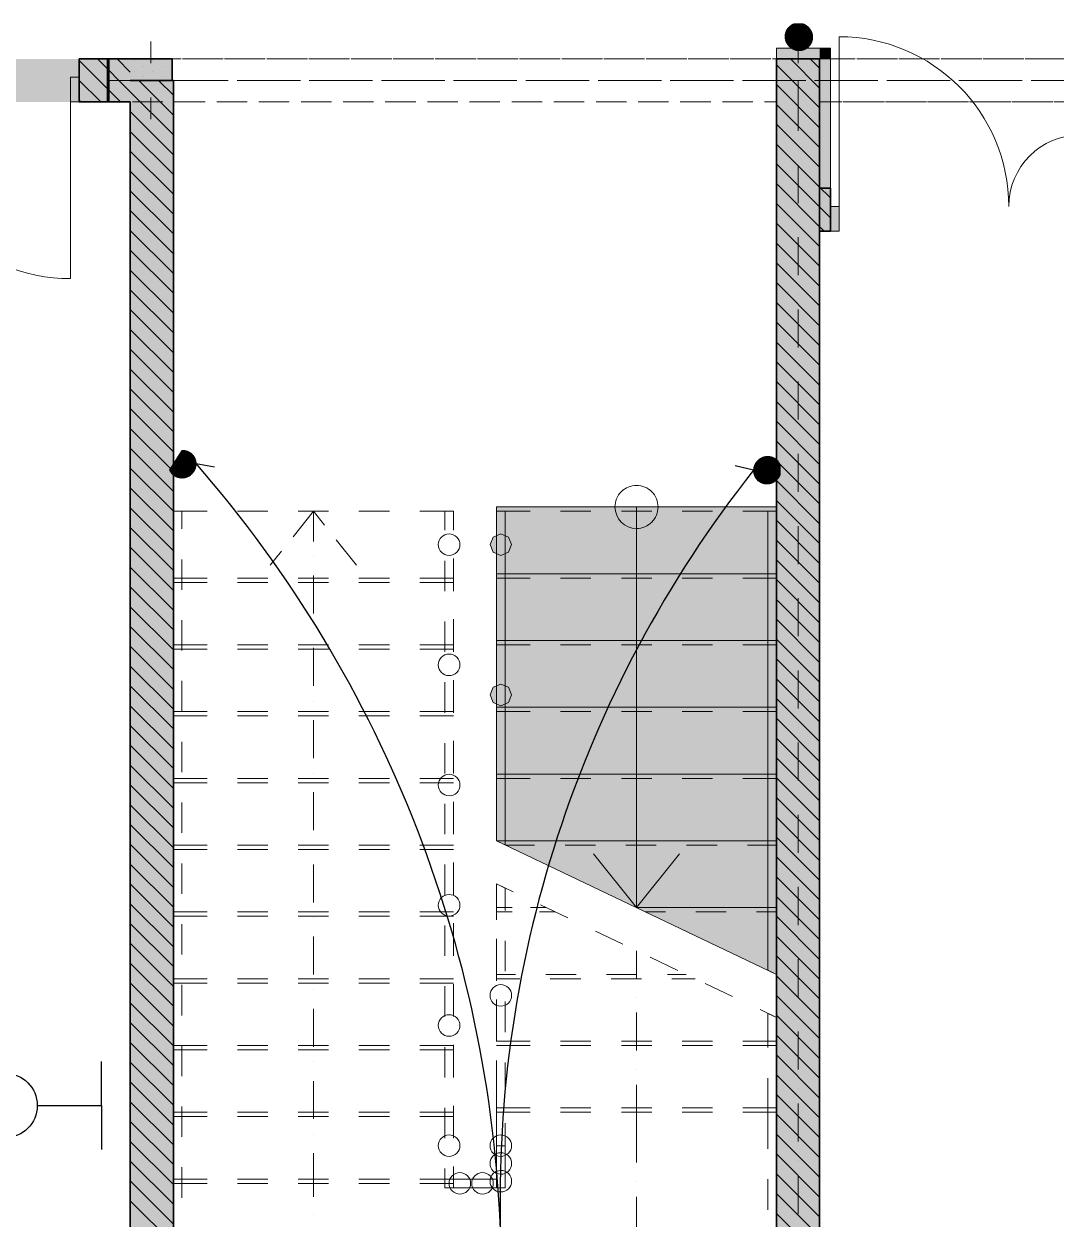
# Model space of a CAD drawing. Header units: inches. Extents: x 206002 to 410047, y 60394 to 83306.
# Drawn here: x 212924 to 217728, y 66687 to 72250 of the extents above; entities that cross this region are included whole.
import ezdxf

# ---------------------------------------------------------------- set-up
doc = ezdxf.new("R2010")
doc.units = ezdxf.units.IN
doc.header["$MEASUREMENT"] = 0
for name, color, linetype in [('LIGHTING', 1, 'Continuous'), ('PDF_Structural - Bearing', 7, 'Continuous'), ('PDF_Structural - Combined', 7, 'Continuous')]:
    doc.layers.add(name, color=color, linetype=linetype)

msp = doc.modelspace()

# ---------------------------------------------------------------- hatches: boundary and pattern name
at = {"layer": 'LIGHTING'}
h = msp.add_hatch(dxfattribs=at)
h.set_pattern_fill('ANSI31', color=1)
h.set_pattern_definition([(45, (-34682.42499, 964.93007), (-0.08838834765, 0.08838834765), [])])
h.paths.add_polyline_path([(216594.3, 72189.5, 0.319475), (216551.3, 72249.9), (216509.4, 72249.9, 0.319475), (216466.5, 72189.5, 1)])
h = msp.add_hatch(dxfattribs=at)
h.set_pattern_fill('ANSI31', color=1, angle=-266.9994)
h.set_pattern_definition([(138.00056679, (297937.95097, -176939.62445), (-0.08364040686, -0.09289393059), [])])
edge = h.paths.add_edge_path()
edge.add_line((213657.7, 70264.3), (213601.9, 70176.4))
edge.add_arc((213661.1, 70200.5), 63.9, -157.8691, -86.9994)
edge.add_arc((213661.1, 70200.5), 63.9, -86.9994, 93.0006)
h = msp.add_hatch(dxfattribs=at)
h.set_pattern_fill('ANSI31', color=1, angle=-90)
h.set_pattern_definition([(315, (145158.96885, 321385.42559), (0.08838834765, 0.08838834765), [])])
h.paths.add_polyline_path([(216383.6, 70108.7, 0.319475), (216443.9, 70151.7), (216443.9, 70193.6, 0.319475), (216383.6, 70236.5, 1)])
at = {"layer": 'PDF_Structural - Bearing', "true_color": 0xffffff, "transparency": 33554559}
msp.add_hatch(color=7, dxfattribs=at).paths.add_polyline_path([(213413.6, 72087), (213614.2, 72087), (213614.2, 71986.8), (213418.7, 71986.8), (213418.7, 72087), (213413.6, 72087)])
at = {"layer": 'PDF_Structural - Combined', "true_color": 0xffffff, "transparency": 33554559}
for points in [[(215143.2, 69776), (215178.7, 69790.7), (215193.3, 69826.1), (215178.7, 69861.6), (215143.2, 69876.2), (215107.8, 69861.6), (215093.1, 69826.1), (215107.8, 69790.7)], [(215143.2, 69076.6), (215178.7, 69091.4), (215193.3, 69126.8), (215178.7, 69162.2), (215143.2, 69176.9), (215107.8, 69162.2), (215093.1, 69126.8), (215107.8, 69091.4)]]:
    msp.add_hatch(color=7, dxfattribs=at).paths.add_polyline_path(points)

# ---------------------------------------------------------------- linework, layer by layer
at = {"layer": 'LIGHTING'}
for p, q in [((213724.9, 70203.7), (213811, 70187.9)), ((216319.7, 70172.7), (216234.5, 70193)), ((216426.6, 69937.2), (216429, 69937.2)), ((213285.4, 67215.6), (213285.4, 67420.8)), ((212985.6, 67215.6), (213285.4, 67215.6)), ((213285.4, 67215.6), (213285.4, 67011.5))]:
    msp.add_line(p, q, dxfattribs=at)
msp.add_circle((212835.6, 67215.6), 150, dxfattribs=at)
for centre, radius, start, end in [((209369, 66408.7), 5777.2, 1.36087, 41.06425), ((220611.9, 66778.2), 5472.3, 141.6619, 182.4335)]:
    msp.add_arc(centre, radius, start, end, dxfattribs=at)
at = {"layer": 'PDF_Structural - Bearing', "lineweight": 0}
for points in [[(213513.9, 72067), (213513.9, 72167.3)], [(213433.7, 71986.8), (213333.4, 71986.8)], [(213513.9, 71986.8), (213513.9, 71986.8)], [(213594.1, 71986.8), (213694.4, 71986.8)], [(216526.8, 71986.8), (216526.8, 71986.8)], [(216526.8, 71986.8), (216526.8, 71986.8)], [(213513.9, 71906.6), (213513.9, 71806.3)]]:
    msp.add_lwpolyline(points, dxfattribs=at)
for points in [[(216526.8, 72167.3), (216526.8, 72067)], [(216627.1, 72087), (216627.1, 72087), (216426.6, 72087), (216426.6, 72087)], [(216627.1, 72087), (216627.1, 72087), (216426.6, 72087), (216426.6, 72087)], [(216346.4, 71986.8), (216446.6, 71986.8)], [(216707.3, 71986.8), (216607.1, 71986.8)], [(216526.8, 71806.3), (216526.8, 71906.6)]]:
    msp.add_lwpolyline(points, close=True, dxfattribs=at)
at = {"layer": 'PDF_Structural - Bearing', "lineweight": 18}
for points in [[(216717.3, 71400.2), (216717.3, 72190.3, -0.414213), (217507.4, 71400.2, -0.414194), (217840.3, 71733.1), (217840.3, 71400.2)], [(213140.9, 71886.5), (213140.9, 71064.4, -0.414226), (212318.8, 71886.5)]]:
    msp.add_lwpolyline(points, format="xyb", dxfattribs=at)
for points in [[(216677.2, 71485.5), (216677.2, 72137.2), (216627.1, 72137.2), (216426.6, 72137.2), (216426.6, 72087)], [(213410.8, 72087), (213318.4, 72087), (213318.4, 72014.2), (213318.4, 72087), (213458.8, 72087)], [(213607.1, 72087), (213465.5, 72087)], [(213655, 72087), (213513.4, 72087)], [(213803.2, 72087), (213661.7, 72087)], [(213851.1, 72087), (213709.6, 72087)], [(213999.3, 72087), (213857.8, 72087)], [(214047.2, 72087), (213905.7, 72087)], [(214195.4, 72087), (214053.9, 72087)], [(214243.3, 72087), (214101.9, 72087)], [(214391.5, 72087), (214250.1, 72087)], [(214439.5, 72087), (214298, 72087)], [(214587.6, 72087), (214446.2, 72087)], [(214635.6, 72087), (214494.1, 72087)], [(214783.8, 72087), (214642.3, 72087)], [(214831.7, 72087), (214690.2, 72087)], [(214979.9, 72087), (214838.4, 72087)], [(215027.8, 72087), (214886.3, 72087)], [(215176, 72087), (215034.5, 72087)], [(215223.9, 72087), (215082.4, 72087)], [(215372.2, 72087), (215230.6, 72087)], [(215420.1, 72087), (215278.6, 72087)], [(215568.3, 72087), (215426.9, 72087)], [(215616.2, 72087), (215474.8, 72087)], [(215764.4, 72087), (215623, 72087)], [(215812.4, 72087), (215670.9, 72087)], [(215960.6, 72087), (215819.1, 72087)], [(216008.5, 72087), (215867, 72087)], [(216156.7, 72087), (216015.2, 72087)], [(216204.6, 72087), (216063.1, 72087)], [(216352.8, 72087), (216211.3, 72087)], [(216400.7, 72087), (216259.2, 72087)], [(216548.9, 72087), (216407.4, 72087)], [(216596.8, 72087), (216455.4, 72087)], [(216745, 72087), (216603.5, 72087)], [(216792.9, 72087), (216651.5, 72087)], [(216941.1, 72087), (216799.7, 72087)], [(216989.1, 72087), (216847.6, 72087)], [(217137.4, 72087), (216995.8, 72087)], [(217185.3, 72087), (217043.7, 72087)], [(217333.5, 72087), (217192, 72087)], [(217381.4, 72087), (217239.9, 72087)], [(217529.6, 72087), (217388.1, 72087)], [(217577.5, 72087), (217436, 72087)], [(217725.7, 72087), (217584.2, 72087)], [(217773.6, 72087), (217632.2, 72087)], [(216426.6, 71886.5), (216426.6, 71793.1)], [(216732.3, 71886.5), (216627.1, 71886.5), (216627.1, 71485.5)], [(216682.2, 71886.5), (216627.1, 71886.5), (216627.1, 71828.1)], [(216878.3, 71886.5), (216736.8, 71886.5)], [(216928.4, 71886.5), (216786.9, 71886.5)], [(217074.5, 71886.5), (216932.9, 71886.5)], [(217124.6, 71886.5), (216983, 71886.5)], [(217270.6, 71886.5), (217129.1, 71886.5)], [(217320.7, 71886.5), (217179.3, 71886.5)], [(217466.7, 71886.5), (217325.2, 71886.5)], [(217516.9, 71886.5), (217375.4, 71886.5)], [(217662.8, 71886.5), (217521.4, 71886.5)], [(217713, 71886.5), (217571.5, 71886.5)], [(217859, 71886.5), (217717.5, 71886.5)], [(216627.1, 71773.4), (216627.1, 71631.9)], [(216426.6, 71738.4), (216426.6, 71596.9)], [(216426.6, 71542.2), (216426.6, 71400.7)], [(216627.1, 71577.3), (216627.1, 71435.8)], [(216627.1, 71381.2), (216627.1, 71239.7)], [(216426.6, 71346.1), (216426.6, 71204.6)], [(216426.6, 71150), (216426.6, 71008.5)], [(216627.1, 71185.1), (216627.1, 71043.6)], [(216627.1, 70989), (216627.1, 70847.4)], [(216426.6, 70953.9), (216426.6, 70812.4)], [(216627.1, 70792.7), (216627.1, 70651.3)], [(216426.6, 70757.7), (216426.6, 70616.3)], [(216627.1, 70596.6), (216627.1, 70455.1)], [(216426.6, 70561.6), (216426.6, 70420.2)], [(216627.1, 70400.5), (216627.1, 70259)], [(216426.6, 70365.5), (216426.6, 70224)], [(216627.1, 70204.4), (216627.1, 70062.9)], [(216426.6, 70169.4), (216426.6, 70027.9)], [(216627.1, 70008.3), (216627.1, 69866.8)], [(216426.6, 69973.3), (216426.6, 69831.7)], [(216426.6, 69777.1), (216426.6, 69635.6)], [(216627.1, 69812.2), (216627.1, 69670.7)], [(216627.1, 69616), (216627.1, 69474.6)], [(216426.6, 69580.9), (216426.6, 69439.5)], [(216426.6, 69384.8), (216426.6, 69243.4)], [(216627.1, 69419.9), (216627.1, 69278.5)], [(216627.1, 69223.8), (216627.1, 69082.2)], [(216426.6, 69188.7), (216426.6, 69047.2)], [(216426.6, 68992.6), (216426.6, 68851.1)], [(216627.1, 69027.6), (216627.1, 68886.1)], [(216627.1, 68831.5), (216627.1, 68690)], [(216426.6, 68796.5), (216426.6, 68655)], [(216426.6, 68600.4), (216426.6, 68458.9)], [(216627.1, 68635.4), (216627.1, 68493.9)], [(216627.1, 68439.2), (216627.1, 68297.8)], [(216426.6, 68404.2), (216426.6, 68262.8)], [(216426.6, 68208.1), (216426.6, 68066.6)], [(216627.1, 68243.1), (216627.1, 68101.7)], [(216627.1, 68047), (216627.1, 67905.5)], [(216426.6, 68011.9), (216426.6, 67870.4)], [(216426.6, 67815.8), (216426.6, 67674.3)], [(216627.1, 67850.9), (216627.1, 67709.4)], [(216627.1, 67654.8), (216627.1, 67513.3)], [(216426.6, 67619.7), (216426.6, 67478.2)], [(216426.6, 67423.6), (216426.6, 67282.1)], [(216627.1, 67458.7), (216627.1, 67317.1)], [(216627.1, 67262.4), (216627.1, 67121)], [(216426.6, 67227.5), (216426.6, 67086)], [(216627.1, 67066.3), (216627.1, 66924.9)], [(216426.6, 67031.3), (216426.6, 66889.9)], [(216627.1, 66870.2), (216627.1, 66728.7)], [(216426.6, 66835.2), (216426.6, 66693.7)]]:
    msp.add_lwpolyline(points, dxfattribs=at)
at = {"layer": 'PDF_Structural - Bearing', "lineweight": 35}
for points in [[(213218.1, 72087), (213181, 72087), (213181, 72001.8), (213181, 72087)], [(213318.4, 72087), (213313.4, 72087), (213313.4, 71886.5), (213318.4, 71886.5)], [(216426.6, 63940.3), (216627.1, 63940.3), (216627.1, 72087), (216426.6, 72087), (216426.6, 64065.9), (216426.6, 63865.4)], [(216426.6, 72087), (216627.1, 72087)]]:
    msp.add_lwpolyline(points, close=True, dxfattribs=at)
for points in [[(213418.7, 72087), (213181, 72087), (213181, 72001.8), (213181, 71886.5), (213218.1, 71886.5)], [(213181, 72087), (213218.1, 72087)], [(213614.2, 71986.8), (213614.2, 72087), (213413.6, 72087)], [(213413.6, 72087), (213413.6, 72087)], [(216426.6, 72087), (216426.6, 72087)], [(216426.6, 72087), (216426.6, 72087)], [(216627.1, 72087), (216627.1, 72087)], [(216627.1, 72087), (216627.1, 72087)], [(213181, 71886.5), (213218.1, 71886.5), (213181, 71886.5), (213181, 72001.8), (213181, 71886.5), (213418.7, 71886.5), (213418.7, 65369.4), (213619.2, 65369.4), (213619.2, 71986.8), (213418.7, 71986.8)], [(216677.2, 71284.9), (216640.1, 71284.9), (216677.2, 71284.9), (216677.2, 71400.2), (216677.2, 71284.9), (216627.1, 71284.9), (216627.1, 71485.5), (216677.2, 71485.5), (216640.1, 71485.5), (216677.2, 71485.5), (216640.1, 71485.5)], [(216640.1, 71284.9), (216677.2, 71284.9), (216677.2, 71400.2), (216677.2, 71485.5), (216677.2, 71400.2), (216677.2, 71485.5), (216627.1, 71485.5)]]:
    msp.add_lwpolyline(points, dxfattribs=at)
at = {"layer": 'PDF_Structural - Bearing', "lineweight": 9}
for points in [[(213181, 72079.2), (213373.7, 71886.5)], [(213265.4, 72087), (213418.7, 71933.7), (213619.2, 71733.2)], [(213357.5, 72087), (213418.7, 72025.9)], [(216426.6, 72059.5), (216627.1, 71858.9)], [(216491.2, 72087), (216627.1, 71951.1)], [(216583.4, 72087), (216627.1, 72043.2)], [(213181, 71987.1), (213281.6, 71886.5)], [(213313.4, 72039), (213318.4, 72034)], [(213457.8, 71986.8), (213619.2, 71825.4)], [(213549.9, 71986.8), (213619.2, 71917.5)], [(213313.4, 71946.8), (213318.4, 71941.8)], [(216426.6, 71967.2), (216627.1, 71766.7)], [(213181, 71894.8), (213189.4, 71886.5)], [(216426.6, 71875.1), (216627.1, 71674.6)], [(213418.7, 71841.5), (213619.2, 71641)], [(216426.6, 71782.9), (216627.1, 71582.4)], [(213418.7, 71749.4), (213619.2, 71548.8)], [(213418.7, 71657.2), (213619.2, 71456.7)], [(216426.6, 71690.8), (216627.1, 71490.3)], [(216649.7, 71375.5), (216627.1, 71398.1), (216426.6, 71598.7)], [(213418.7, 71565.1), (213619.2, 71364.5)], [(216631.3, 71301.7), (216627.1, 71305.9), (216426.6, 71506.4)], [(216668.2, 71449.2), (216631.9, 71485.5)], [(213418.7, 71472.8), (213619.2, 71272.3)], [(216677.2, 71440.1), (216668.2, 71449.2)], [(213418.7, 71380.7), (213619.2, 71180.2)], [(216426.6, 71414.3), (216627.1, 71213.7)], [(216677.2, 71348), (216649.8, 71375.5)], [(216426.6, 71322.1), (216627.1, 71121.6)], [(213418.7, 71288.5), (213619.2, 71088)], [(216648.1, 71284.9), (216631.3, 71301.7)], [(216426.6, 71230), (216627.1, 71029.5)], [(213418.7, 71196.4), (213619.2, 70995.9)], [(213418.7, 71104.2), (213619.2, 70903.6)], [(216426.6, 71137.7), (216627.1, 70937.2)], [(216426.6, 71045.6), (216627.1, 70845.1)], [(213418.7, 71012), (213619.2, 70811.5)], [(216426.6, 70953.5), (216627.1, 70752.9)], [(213418.7, 70919.9), (213619.2, 70719.3)], [(213418.7, 70827.7), (213619.2, 70627.2)], [(216426.6, 70861.3), (216627.1, 70660.8)], [(216426.6, 70769.1), (216627.1, 70568.5)], [(213418.7, 70735.5), (213619.2, 70535)], [(216426.6, 70676.9), (216627.1, 70476.4)], [(213418.7, 70643.3), (213619.2, 70442.8)], [(213418.7, 70551.2), (213619.2, 70350.7)], [(216426.6, 70584.8), (216627.1, 70384.3)], [(216426.6, 70492.6), (216627.1, 70292.1)], [(213418.7, 70459.1), (213619.2, 70258.5)], [(216426.6, 70400.4), (216627.1, 70199.9)], [(213418.7, 70366.9), (213619.2, 70166.4)], [(213418.7, 70274.7), (213619.2, 70074.1)], [(216426.6, 70308.3), (216627.1, 70107.7)], [(216426.6, 70216.1), (216627.1, 70015.6)], [(213418.7, 70182.5), (213619.2, 69982)], [(216426.6, 70124), (216627.1, 69923.4)], [(213418.7, 70090.4), (213619.2, 69889.9)], [(213418.7, 69998.2), (213619.2, 69797.7)], [(216426.6, 70031.7), (216627.1, 69831.2)], [(216426.6, 69939.6), (216627.1, 69739.1)], [(213418.7, 69906), (213619.2, 69705.5)], [(216426.6, 69847.4), (216627.1, 69646.9)], [(213418.7, 69813.9), (213619.2, 69613.3)], [(213418.7, 69721.7), (213619.2, 69521.2)], [(216426.6, 69755.3), (216627.1, 69554.8)], [(216426.6, 69663.2), (216627.1, 69462.6)], [(213418.7, 69629.6), (213619.2, 69429)], [(213418.7, 69537.3), (213619.2, 69336.8)], [(216426.6, 69570.9), (216627.1, 69370.4)], [(213418.7, 69445.2), (213619.2, 69244.7)], [(216426.6, 69478.8), (216627.1, 69278.3)], [(216426.6, 69386.6), (216627.1, 69186.1)], [(213418.7, 69353), (213619.2, 69152.5)], [(213418.7, 69260.9), (213619.2, 69060.4)], [(216426.6, 69294.5), (216627.1, 69094)], [(213418.7, 69168.7), (213619.2, 68968.1)], [(216426.6, 69202.2), (216627.1, 69001.7)], [(216426.6, 69110.1), (216627.1, 68909.6)], [(213418.7, 69076.5), (213619.2, 68876)], [(213418.7, 68984.4), (213619.2, 68783.8)], [(216426.6, 69018), (216627.1, 68817.4)], [(216426.6, 68925.8), (216627.1, 68725.3)], [(213418.7, 68892.2), (213619.2, 68691.7)], [(216426.6, 68833.6), (216627.1, 68633.1)], [(213418.7, 68800), (213619.2, 68599.5)], [(213418.7, 68707.8), (213619.2, 68507.3)], [(216426.6, 68741.4), (216627.1, 68540.9)], [(216426.6, 68649.3), (216627.1, 68448.8)], [(213418.7, 68615.7), (213619.2, 68415.2)], [(216426.6, 68557.2), (216627.1, 68356.6)], [(213418.7, 68523.6), (213619.2, 68323)], [(213418.7, 68431.4), (213619.2, 68230.9)], [(216426.6, 68464.9), (216627.1, 68264.4)], [(216426.6, 68372.8), (216627.1, 68172.2)], [(213418.7, 68339.2), (213619.2, 68138.7)], [(216426.6, 68280.6), (216627.1, 68080.1)], [(213418.7, 68247), (213619.2, 68046.5)], [(213418.7, 68154.9), (213619.2, 67954.4)], [(216426.6, 68188.5), (216627.1, 67988)], [(216426.6, 68096.2), (216627.1, 67895.7)], [(213418.7, 68062.8), (213619.2, 67862.2)], [(216426.6, 68004.1), (216627.1, 67803.6)], [(213418.7, 67970.5), (213619.2, 67770)], [(213418.7, 67878.4), (213619.2, 67677.8)], [(216426.6, 67912), (216627.1, 67711.4)], [(216426.6, 67819.8), (216627.1, 67619.3)], [(213418.7, 67786.2), (213619.2, 67585.7)], [(216426.6, 67727.6), (216627.1, 67527)], [(213418.7, 67694.1), (213619.2, 67493.6)], [(213418.7, 67601.8), (213619.2, 67401.3)], [(216426.6, 67635.4), (216627.1, 67434.9)], [(216426.6, 67543.3), (216627.1, 67342.8)], [(213418.7, 67509.7), (213619.2, 67309.2)], [(216426.6, 67451.1), (216627.1, 67250.6)], [(213418.7, 67417.6), (213619.2, 67217)], [(213418.7, 67325.4), (213619.2, 67124.9)], [(216426.6, 67359), (216627.1, 67158.5)], [(216426.6, 67266.8), (216627.1, 67066.2)], [(213418.7, 67233.2), (213619.2, 67032.6)], [(216426.6, 67174.6), (216627.1, 66974.1)], [(213418.7, 67141), (213619.2, 66940.5)], [(213418.7, 67048.9), (213619.2, 66848.4)], [(216426.6, 67082.5), (216627.1, 66881.9)], [(216426.6, 66990.3), (216627.1, 66789.8)], [(213418.7, 66956.7), (213619.2, 66756.2)], [(216426.6, 66898.1), (216627.1, 66697.6)], [(213418.7, 66864.5), (213619.2, 66664)], [(213418.7, 66772.4), (213619.2, 66571.8)], [(216426.6, 66805.9), (216627.1, 66605.4)], [(216426.6, 66713.8), (216627.1, 66513.3)]]:
    msp.add_lwpolyline(points, dxfattribs=at)
at = {"layer": 'PDF_Structural - Bearing', "lineweight": 15}
for points in [[(213436.9, 72078), (213436.9, 72078)], [(213480.3, 72053), (213480.3, 72053)], [(213523.7, 72078), (213523.7, 72078)], [(213567.2, 72053), (213567.2, 72053)], [(213610.6, 72078), (213610.6, 72078)], [(213436.9, 72027.9), (213436.9, 72027.9)], [(213480.3, 72002.8), (213480.3, 72002.8)], [(213523.7, 72027.9), (213523.7, 72027.9)], [(213567.2, 72002.8), (213567.2, 72002.8)], [(213610.6, 72027.9), (213610.6, 72027.9)]]:
    msp.add_lwpolyline(points, dxfattribs=at)
at = {"layer": 'PDF_Structural - Bearing', "lineweight": 20}
for points in [[(213181, 71886.5), (213140.9, 71886.5), (213140.9, 72001.8), (213181, 72001.8)], [(216677.2, 71400.2), (216717.3, 71400.2), (216717.3, 71284.9), (216677.2, 71284.9)]]:
    msp.add_lwpolyline(points, close=True, dxfattribs=at)
for points in [[(213420.3, 71986.8), (213318.4, 71986.8), (213538.2, 71986.8)], [(213491.1, 71986.8), (213491.1, 71986.8)], [(213756.4, 71986.8), (213579.5, 71986.8)], [(213609, 71986.8), (213609, 71986.8)], [(213874.3, 71986.8), (213697.4, 71986.8)], [(213827, 71986.8), (213827, 71986.8)], [(214092.3, 71986.8), (213915.5, 71986.8)], [(213944.9, 71986.8), (213944.9, 71986.8)], [(214210.2, 71986.8), (214033.4, 71986.8)], [(214163.1, 71986.8), (214163.1, 71986.8)], [(214428.4, 71986.8), (214251.6, 71986.8)], [(214280.9, 71986.8), (214280.9, 71986.8)], [(214546.2, 71986.8), (214369.4, 71986.8)], [(214499.1, 71986.8), (214499.1, 71986.8)], [(214764.4, 71986.8), (214587.5, 71986.8)], [(214617, 71986.8), (214617, 71986.8)], [(214882.3, 71986.8), (214705.5, 71986.8)], [(214835.2, 71986.8), (214835.2, 71986.8)], [(215100.4, 71986.8), (214923.5, 71986.8)], [(214953, 71986.8), (214953, 71986.8)], [(215218.3, 71986.8), (215041.4, 71986.8)], [(215171.2, 71986.8), (215171.2, 71986.8)], [(215436.5, 71986.8), (215259.6, 71986.8)], [(215289.1, 71986.8), (215289.1, 71986.8)], [(215554.3, 71986.8), (215377.5, 71986.8)], [(215507.2, 71986.8), (215507.2, 71986.8)], [(215772.5, 71986.8), (215595.6, 71986.8)], [(215625.1, 71986.8), (215625.1, 71986.8)], [(215890.4, 71986.8), (215713.5, 71986.8)], [(215843.2, 71986.8), (215843.2, 71986.8)], [(216108.5, 71986.8), (215931.7, 71986.8)], [(215961.1, 71986.8), (215961.1, 71986.8)], [(216226.4, 71986.8), (216049.5, 71986.8)], [(216179.2, 71986.8), (216179.2, 71986.8)], [(216444.5, 71986.8), (216267.7, 71986.8)], [(216297.1, 71986.8), (216297.1, 71986.8)], [(216562.4, 71986.8), (216385.6, 71986.8)], [(216515.2, 71986.8), (216515.2, 71986.8)], [(216526.8, 71986.8), (216526.8, 71752.1)], [(216780.5, 71986.8), (216603.6, 71986.8)], [(216633.1, 71986.8), (216633.1, 71986.8)], [(216898.4, 71986.8), (216721.6, 71986.8)], [(216851.3, 71986.8), (216851.3, 71986.8)], [(217116.6, 71986.8), (216939.7, 71986.8)], [(216969.2, 71986.8), (216969.2, 71986.8)], [(217234.4, 71986.8), (217057.6, 71986.8)], [(217187.3, 71986.8), (217187.3, 71986.8)], [(217452.6, 71986.8), (217275.7, 71986.8)], [(217305.2, 71986.8), (217305.2, 71986.8)], [(217570.5, 71986.8), (217393.6, 71986.8)], [(217523.4, 71986.8), (217523.4, 71986.8)], [(217788.6, 71986.8), (217611.8, 71986.8)], [(217641.2, 71986.8), (217641.2, 71986.8)], [(216526.8, 71663.6), (216526.8, 71663.6)], [(216526.8, 71592.9), (216526.8, 71416.1)], [(216526.8, 71327.6), (216526.8, 71327.6)], [(216526.8, 71256.9), (216526.8, 71080.1)], [(216526.8, 70991.7), (216526.8, 70991.7)], [(216526.8, 70920.9), (216526.8, 70744)], [(216526.8, 70655.6), (216526.8, 70655.6)], [(216526.8, 70584.9), (216526.8, 70408)], [(216526.8, 70319.6), (216526.8, 70319.6)], [(216526.8, 70248.8), (216526.8, 70071.9)], [(216526.8, 69983.5), (216526.8, 69983.5)], [(216526.8, 69912.8), (216526.8, 69736)], [(216526.8, 69647.5), (216526.8, 69647.5)], [(216526.8, 69576.7), (216526.8, 69400)], [(216526.8, 69311.5), (216526.8, 69311.5)], [(216526.8, 69240.8), (216526.8, 69063.9)], [(216526.8, 68975.5), (216526.8, 68975.5)], [(216526.8, 68904.8), (216526.8, 68727.9)], [(216526.8, 68639.5), (216526.8, 68639.5)], [(216526.8, 68568.7), (216526.8, 68391.8)], [(216526.8, 68303.4), (216526.8, 68303.4)], [(216526.8, 68232.7), (216526.8, 68055.8)], [(216526.8, 67967.4), (216526.8, 67967.4)], [(216526.8, 67896.7), (216526.8, 67719.8)], [(216526.8, 67631.4), (216526.8, 67631.4)], [(216526.8, 67560.6), (216526.8, 67383.8)], [(216526.8, 67295.3), (216526.8, 67295.3)], [(216526.8, 67224.6), (216526.8, 67047.8)], [(216526.8, 66959.3), (216526.8, 66959.3)], [(216526.8, 66888.6), (216526.8, 66711.7)]]:
    msp.add_lwpolyline(points, dxfattribs=at)
at = {"layer": 'PDF_Structural - Bearing', "lineweight": 18}
for points in [[(213318.4, 71886.5), (213374.2, 71886.5), (213318.4, 71886.5), (213318.4, 71959.5)], [(213428.9, 71886.5), (213570.4, 71886.5)], [(213625, 71886.5), (213766.5, 71886.5)], [(213821.1, 71886.5), (213962.6, 71886.5)], [(214017.2, 71886.5), (214158.8, 71886.5)], [(214213.5, 71886.5), (214354.9, 71886.5)], [(214409.6, 71886.5), (214551, 71886.5)], [(214605.7, 71886.5), (214747.2, 71886.5)], [(214801.8, 71886.5), (214943.3, 71886.5)], [(214997.9, 71886.5), (215139.4, 71886.5)], [(215194, 71886.5), (215335.5, 71886.5)], [(215390.2, 71886.5), (215531.6, 71886.5)], [(215586.3, 71886.5), (215727.7, 71886.5)], [(215782.4, 71886.5), (215924, 71886.5)], [(215978.6, 71886.5), (216120.1, 71886.5)], [(216174.7, 71886.5), (216316.2, 71886.5)], [(216370.8, 71886.5), (216426.6, 71886.5)]]:
    msp.add_lwpolyline(points, close=True, dxfattribs=at)
at = {"layer": 'PDF_Structural - Bearing', "color": 7, "lineweight": 0, "true_color": 0xffffff, "transparency": 33554559}
for points in [[(216627.1, 72137.2), (216627.1, 72087), (216426.6, 72137.2), (216426.6, 72087)], [(216627.1, 72087), (216627.1, 72137.2), (216677.2, 72137.2)], [(216677.2, 72087), (216627.1, 72087), (216677.2, 72137.2)], [(213181, 71886.5), (212278.7, 71886.5), (213181, 72087), (212278.7, 72087)], [(213418.7, 71886.5), (213181, 71886.5), (213418.7, 72087), (213181, 72087)], [(213318.4, 72087), (213318.4, 71886.5), (213313.4, 72087), (213313.4, 71886.5)], [(216627.1, 63940.3), (216426.6, 63940.3), (216627.1, 72087), (216426.6, 72087)], [(216627.1, 72087), (216677.2, 72087), (216627.1, 71485.5), (216677.2, 71485.5)], [(213181, 71886.5), (213181, 72001.8), (213140.9, 71886.5), (213140.9, 72001.8)], [(213619.2, 65369.4), (213418.7, 65369.4), (213619.2, 71986.8), (213418.7, 71986.8)], [(216677.2, 71485.5), (216627.1, 71284.9), (216627.1, 71485.5)], [(216677.2, 71485.5), (216677.2, 71284.9), (216627.1, 71284.9)], [(216677.2, 71400.2), (216677.2, 71284.9), (216717.3, 71400.2), (216717.3, 71284.9)]]:
    msp.add_solid(points, dxfattribs=at)
at = {"layer": 'PDF_Structural - Bearing', "lineweight": 0, "transparency": 33554559}
for points in [[(216426.6, 72087), (216627.1, 72087), (216426.6, 71886.5), (216627.1, 71886.5)], [(216426.6, 70081.8), (216627.1, 70081.8), (216426.6, 69881.2), (216627.1, 69881.2)], [(216426.6, 67073.8), (216627.1, 67073.8), (216426.6, 66873.3), (216627.1, 66873.3)]]:
    msp.add_solid(points, dxfattribs=at)
at = {"layer": 'PDF_Structural - Combined', "lineweight": 9}
for points in [[(215774.9, 70101.8, 0.414379), (215674.6, 70001.6, 0.413996), (215774.9, 69901.3, 0.414368), (215875.1, 70001.6, 0.414751)], [(214952.7, 69826.1, 0.414751), (214902.6, 69876.2, 0.414001), (214852.4, 69826.1, 0.41399), (214902.6, 69776, 0.41474)], [(214952.7, 69266.6, 0.414751), (214902.6, 69316.8, 0.414002), (214852.4, 69266.6, 0.414001), (214902.6, 69216.5, 0.414751)], [(214952.7, 68707.1, 0.414751), (214902.6, 68757.3, 0.414001), (214852.4, 68707.1, 0.414001), (214902.6, 68657, 0.414751)], [(214952.7, 68147.7, 0.414751), (214902.6, 68197.8, 0.414001), (214852.4, 68147.7, 0.414001), (214902.6, 68097.5, 0.414751)], [(215093.1, 67728.1, 0.414001), (215143.2, 67677.9, 0.414752), (215193.3, 67728.1, 0.414752), (215143.2, 67778.2, 0.414001)], [(214952.7, 67588.2, 0.414751), (214902.6, 67638.3, 0.414001), (214852.4, 67588.2, 0.414001), (214902.6, 67538.1, 0.41475)], [(214952.7, 67028.7, 0.414751), (214902.6, 67078.9, 0.414001), (214852.4, 67028.7, 0.414001), (214902.6, 66978.6, 0.414751)], [(215093.1, 67028.7, 0.414002), (215143.2, 66978.6, 0.414752), (215193.3, 67028.7, 0.414752), (215143.2, 67078.9, 0.414002)], [(215093.1, 66946, 0.414001), (215143.2, 66895.9, 0.414752), (215193.3, 66946, 0.414752), (215143.2, 66996.1, 0.414001)], [(214952.7, 66903.4, 0.414001), (214902.6, 66853.3, 0.414002), (214952.7, 66803.1, 0.414751), (215002.8, 66853.3, 0.414751)], [(215058, 66903.4, 0.414001), (215007.8, 66853.3, 0.414001), (215058, 66803.1, 0.414751), (215108.1, 66853.3, 0.414751)], [(215093.1, 66863.3, 0.414002), (215143.2, 66813.2, 0.414752), (215193.3, 66863.3, 0.414752), (215143.2, 66913.4, 0.414001)]]:
    msp.add_lwpolyline(points, format="xyb", close=True, dxfattribs=at)
for points in [[(213619.2, 69903), (213619.2, 69981.5), (213775.8, 69981.5)], [(213659.3, 69899.1), (213659.3, 69981.5), (213619.2, 69981.5), (213619.2, 69899.1)], [(213917.3, 69981.5), (214058.7, 69981.5)], [(214176.3, 69863.1), (214270.9, 69981.5), (214322.3, 69917.3)], [(214200.2, 69981.5), (214341.7, 69981.5)], [(214270.9, 69841.1), (214270.9, 69981.5)], [(214483.2, 69981.5), (214624.6, 69981.5)], [(214766.1, 69981.5), (214922.6, 69981.5), (214922.6, 69903)], [(214922.6, 69893), (214922.6, 69981.5), (214882.5, 69981.5), (214882.5, 69893)], [(216426.6, 68447.5), (215123.2, 68447.5), (215163.3, 68428.4), (215163.3, 69981.5), (215123.2, 69981.5), (215279.8, 69981.5)], [(215123.2, 69981.5), (215123.2, 68447.5)], [(215421.2, 69981.5), (215562.7, 69981.5)], [(215774.9, 70001.6), (215774.9, 68136.6), (215574.3, 68387.3)], [(215704.2, 69981.5), (215845.7, 69981.5)], [(215987.1, 69981.5), (216128.6, 69981.5)], [(216270.1, 69981.5), (216426.6, 69981.5), (216386.5, 69981.5), (216386.5, 67845), (216426.6, 67825.8), (216426.6, 69981.5)], [(214376.8, 69849.3), (214471.4, 69730.8)], [(213619.2, 69620.1), (213619.2, 69761.5)], [(214070.4, 69730.8), (214121.8, 69795.1)], [(214270.9, 69770.3), (214270.9, 69770.3)], [(214922.6, 69761.5), (214922.6, 69620.1)], [(213619.2, 69757.6), (213619.2, 69616.1)], [(213659.3, 69616.1), (213659.3, 69757.6)], [(214882.5, 69751.5), (214882.5, 69610)], [(214922.6, 69610), (214922.6, 69751.5)], [(213775.8, 69670.7), (213619.2, 69670.7)], [(213775.8, 69650.6), (213619.2, 69650.6)], [(214058.7, 69670.7), (213917.3, 69670.7)], [(214058.7, 69650.6), (213917.3, 69650.6)], [(214341.7, 69670.7), (214200.2, 69670.7)], [(214341.7, 69650.6), (214200.2, 69650.6)], [(214270.9, 69505), (214270.9, 69681.9)], [(214624.6, 69670.7), (214483.2, 69670.7)], [(214624.6, 69650.6), (214483.2, 69650.6)], [(214922.6, 69670.7), (214766.1, 69670.7)], [(214922.6, 69650.6), (214766.1, 69650.6)], [(215123.2, 69690.7), (216426.6, 69690.7)], [(215123.2, 69670.7), (215279.8, 69670.7)], [(215421.2, 69670.7), (215562.7, 69670.7)], [(215704.2, 69670.7), (215845.7, 69670.7)], [(215987.1, 69670.7), (216128.6, 69670.7)], [(216270.1, 69670.7), (216426.6, 69670.7)], [(213619.2, 69337.1), (213619.2, 69478.6)], [(213619.2, 69474.7), (213619.2, 69333.2)], [(213659.3, 69333.2), (213659.3, 69474.7)], [(214270.9, 69434.4), (214270.9, 69434.4)], [(214882.5, 69468.6), (214882.5, 69327.1)], [(214922.6, 69478.6), (214922.6, 69337.1)], [(214922.6, 69327.1), (214922.6, 69468.6)], [(215123.2, 69379.9), (216426.6, 69379.9)], [(213775.8, 69359.9), (213619.2, 69359.9)], [(213775.8, 69339.8), (213619.2, 69339.8)], [(214058.7, 69359.9), (213917.3, 69359.9)], [(214058.7, 69339.8), (213917.3, 69339.8)], [(214341.7, 69359.9), (214200.2, 69359.9)], [(214341.7, 69339.8), (214200.2, 69339.8)], [(214270.9, 69169.1), (214270.9, 69345.9)], [(214624.6, 69359.9), (214483.2, 69359.9)], [(214624.6, 69339.8), (214483.2, 69339.8)], [(214922.6, 69359.9), (214766.1, 69359.9)], [(214922.6, 69339.8), (214766.1, 69339.8)], [(215123.2, 69359.9), (215279.8, 69359.9)], [(215421.2, 69359.9), (215562.7, 69359.9)], [(215704.2, 69359.9), (215845.7, 69359.9)], [(215987.1, 69359.9), (216128.6, 69359.9)], [(216270.1, 69359.9), (216426.6, 69359.9)], [(213619.2, 69054.1), (213619.2, 69195.5)], [(213619.2, 69191.7), (213619.2, 69050.1)], [(213659.3, 69050.1), (213659.3, 69191.7)], [(214882.5, 69185.5), (214882.5, 69044)], [(214922.6, 69195.5), (214922.6, 69054.1)], [(214922.6, 69044), (214922.6, 69185.5)], [(214270.9, 69098.3), (214270.9, 69098.3)], [(213775.8, 69049), (213619.2, 69049)], [(214058.7, 69049), (213917.3, 69049)], [(214341.7, 69049), (214200.2, 69049)], [(214624.6, 69049), (214483.2, 69049)], [(214922.6, 69049), (214766.1, 69049)], [(215123.2, 69069.1), (216426.6, 69069.1)], [(215123.2, 69049), (215279.8, 69049)], [(215421.2, 69049), (215562.7, 69049)], [(215704.2, 69049), (215845.7, 69049)], [(215987.1, 69049), (216128.6, 69049)], [(216270.1, 69049), (216426.6, 69049)], [(213775.8, 69029), (213619.2, 69029)], [(214058.7, 69029), (213917.3, 69029)], [(214341.7, 69029), (214200.2, 69029)], [(214270.9, 68833), (214270.9, 69009.8)], [(214624.6, 69029), (214483.2, 69029)], [(214922.6, 69029), (214766.1, 69029)], [(213619.2, 68771.1), (213619.2, 68912.6)], [(213619.2, 68908.7), (213619.2, 68767.2)], [(213659.3, 68767.2), (213659.3, 68908.7)], [(214882.5, 68902.6), (214882.5, 68761.1)], [(214922.6, 68912.6), (214922.6, 68771.1)], [(214922.6, 68761.1), (214922.6, 68902.6)], [(214270.9, 68762.3), (214270.9, 68762.3)], [(215123.2, 68758.3), (216426.6, 68758.3)], [(213775.8, 68738.2), (213619.2, 68738.2)], [(213775.8, 68718.2), (213619.2, 68718.2)], [(214058.7, 68738.2), (213917.3, 68738.2)], [(214058.7, 68718.2), (213917.3, 68718.2)], [(214341.7, 68738.2), (214200.2, 68738.2)], [(214341.7, 68718.2), (214200.2, 68718.2)], [(214624.6, 68738.2), (214483.2, 68738.2)], [(214624.6, 68718.2), (214483.2, 68718.2)], [(214922.6, 68738.2), (214766.1, 68738.2)], [(214922.6, 68718.2), (214766.1, 68718.2)], [(215123.2, 68738.2), (215279.8, 68738.2)], [(215421.2, 68738.2), (215562.7, 68738.2)], [(215704.2, 68738.2), (215845.7, 68738.2)], [(215987.1, 68738.2), (216128.6, 68738.2)], [(216270.1, 68738.2), (216426.6, 68738.2)], [(214270.9, 68497), (214270.9, 68673.9)], [(213619.2, 68488.2), (213619.2, 68629.6)], [(213619.2, 68625.7), (213619.2, 68484.3)], [(213659.3, 68484.3), (213659.3, 68625.7)], [(214882.5, 68619.6), (214882.5, 68478.1)], [(214922.6, 68629.6), (214922.6, 68488.2)], [(214922.6, 68478.1), (214922.6, 68619.6)], [(213775.8, 68427.4), (213619.2, 68427.4)], [(214058.7, 68427.4), (213917.3, 68427.4)], [(214341.7, 68427.4), (214200.2, 68427.4)], [(214270.9, 68426.2), (214270.9, 68426.2)], [(214624.6, 68427.4), (214483.2, 68427.4)], [(214922.6, 68427.4), (214766.1, 68427.4)], [(215165.3, 68427.4), (215300.7, 68427.4)], [(215442.2, 68427.4), (215583.7, 68427.4)], [(215725.2, 68427.4), (215866.7, 68427.4)], [(216008.2, 68427.4), (216149.7, 68427.4)], [(216291.1, 68427.4), (216426.6, 68427.4)], [(213775.8, 68407.4), (213619.2, 68407.4)], [(214058.7, 68407.4), (213917.3, 68407.4)], [(214341.7, 68407.4), (214200.2, 68407.4)], [(214624.6, 68407.4), (214483.2, 68407.4)], [(214922.6, 68407.4), (214766.1, 68407.4)], [(215975.4, 68387.3), (215774.9, 68136.6), (216426.6, 68136.6)], [(213619.2, 68205.2), (213619.2, 68346.7)], [(213619.2, 68342.8), (213619.2, 68201.3)], [(213659.3, 68201.3), (213659.3, 68342.8)], [(214270.9, 68161), (214270.9, 68337.9)], [(214882.5, 68336.7), (214882.5, 68195.2)], [(214922.6, 68346.7), (214922.6, 68205.2)], [(214922.6, 68195.2), (214922.6, 68336.7)], [(215123.2, 68079.3), (215123.2, 68246.9), (215200.3, 68210.2)], [(215163.3, 68123.5), (215163.3, 68227.9), (215123.2, 68246.9), (215123.2, 68133)], [(215328, 68149.3), (215455.6, 68088.4)], [(213775.8, 68116.6), (213619.2, 68116.6)], [(213775.8, 68096.5), (213619.2, 68096.5)], [(214058.7, 68116.6), (213917.3, 68116.6)], [(214058.7, 68096.5), (213917.3, 68096.5)], [(214341.7, 68116.6), (214200.2, 68116.6)], [(214341.7, 68096.5), (214200.2, 68096.5)], [(214270.9, 68090.2), (214270.9, 68090.2)], [(214624.6, 68116.6), (214483.2, 68116.6)], [(214624.6, 68096.5), (214483.2, 68096.5)], [(214922.6, 68116.6), (214766.1, 68116.6)], [(214922.6, 68096.5), (214766.1, 68096.5)], [(215123.2, 68136.6), (215196.2, 68136.6)], [(215123.2, 68116.6), (215196.2, 68116.6)], [(215281.4, 68136.6), (215354.5, 68136.6)], [(215323.4, 68116.6), (215396.5, 68116.6)], [(215817, 68116.6), (215909.5, 68116.6)], [(216051.1, 68116.6), (216192.6, 68116.6)], [(216334, 68116.6), (216426.6, 68116.6)], [(213619.2, 67922.2), (213619.2, 68063.8)], [(213619.2, 68059.8), (213619.2, 67918.4)], [(213659.3, 67918.4), (213659.3, 68059.8)], [(214882.5, 68053.7), (214882.5, 67912.2)], [(214922.6, 68063.8), (214922.6, 67922.2)], [(214922.6, 67912.2), (214922.6, 68053.7)], [(214270.9, 67824.9), (214270.9, 68001.8)], [(215123.2, 67991.6), (215123.2, 67850.1)], [(215163.3, 67840.6), (215163.3, 67982)], [(215583.4, 68027.5), (215711.1, 67966.6)], [(215123.2, 67796.3), (215123.2, 67937.8)], [(215774.9, 67936.1), (215774.9, 67807.8)], [(215838.7, 67905.7), (215966.5, 67844.8)], [(215123.2, 67825.8), (215211, 67825.8)], [(215352.5, 67825.8), (215493.9, 67825.8)], [(215635.4, 67825.8), (215776.9, 67825.8)], [(215918.3, 67825.8), (216006.2, 67825.8)], [(213775.8, 67805.8), (213619.2, 67805.8)], [(213775.8, 67785.7), (213619.2, 67785.7)], [(213619.2, 67639.2), (213619.2, 67780.7)], [(213619.2, 67776.8), (213619.2, 67635.3)], [(213659.3, 67635.3), (213659.3, 67776.8)], [(214058.7, 67805.8), (213917.3, 67805.8)], [(214058.7, 67785.7), (213917.3, 67785.7)], [(214341.7, 67805.8), (214200.2, 67805.8)], [(214341.7, 67785.7), (214200.2, 67785.7)], [(214624.6, 67805.8), (214483.2, 67805.8)], [(214624.6, 67785.7), (214483.2, 67785.7)], [(214922.6, 67805.8), (214766.1, 67805.8)], [(214922.6, 67785.7), (214766.1, 67785.7)], [(214882.5, 67770.7), (214882.5, 67629.2)], [(214922.6, 67780.7), (214922.6, 67639.2)], [(214922.6, 67629.2), (214922.6, 67770.7)], [(215123.2, 67805.8), (215232, 67805.8)], [(215373.5, 67805.8), (215515, 67805.8)], [(215656.5, 67805.8), (215797.9, 67805.8)], [(215939.4, 67805.8), (216048.2, 67805.8)], [(216094.2, 67783.9), (216221.8, 67723)], [(214270.9, 67754.2), (214270.9, 67754.2)], [(215123.2, 67708.6), (215123.2, 67567.1)], [(215774.9, 67719.3), (215774.9, 67719.3)], [(214270.9, 67488.9), (214270.9, 67665.8)], [(215123.2, 67513.4), (215123.2, 67654.9)], [(215163.3, 67557.5), (215163.3, 67699)], [(215774.9, 67648.6), (215774.9, 67471.7)], [(216349.6, 67662.1), (216426.6, 67625.3), (216426.6, 67485.5)], [(216426.6, 67475.5), (216426.6, 67625.3), (216386.5, 67644.4), (216386.5, 67485)], [(213619.2, 67356.3), (213619.2, 67497.8)], [(213775.8, 67495), (213619.2, 67495)], [(213619.2, 67493.9), (213619.2, 67352.4)], [(213659.3, 67352.4), (213659.3, 67493.9)], [(214058.7, 67495), (213917.3, 67495)], [(214341.7, 67495), (214200.2, 67495)], [(214624.6, 67495), (214483.2, 67495)], [(214922.6, 67495), (214766.1, 67495)], [(214882.5, 67487.7), (214882.5, 67346.3)], [(214922.6, 67497.8), (214922.6, 67356.3)], [(214922.6, 67346.3), (214922.6, 67487.7)], [(215123.2, 67515), (215279.8, 67515)], [(215123.2, 67495), (215279.8, 67495)], [(215421.2, 67515), (215562.7, 67515)], [(215421.2, 67495), (215562.7, 67495)], [(215704.2, 67515), (215845.7, 67515)], [(215704.2, 67495), (215845.7, 67495)], [(215987.1, 67515), (216128.6, 67515)], [(215987.1, 67495), (216128.6, 67495)], [(216270.1, 67515), (216426.6, 67515)], [(216270.1, 67495), (216426.6, 67495)], [(213775.8, 67474.9), (213619.2, 67474.9)], [(214058.7, 67474.9), (213917.3, 67474.9)], [(214341.7, 67474.9), (214200.2, 67474.9)], [(214624.6, 67474.9), (214483.2, 67474.9)], [(214922.6, 67474.9), (214766.1, 67474.9)], [(215123.2, 67425.7), (215123.2, 67284.2)], [(214270.9, 67418.2), (214270.9, 67418.2)], [(215123.2, 67109.5), (215123.2, 67204.2), (215279.8, 67204.2), (215123.2, 67204.2), (215123.2, 67371.9)], [(215163.3, 67274.6), (215163.3, 67416)], [(215774.9, 67383.3), (215774.9, 67383.3)], [(214270.9, 67152.9), (214270.9, 67329.7)], [(215774.9, 67312.6), (215774.9, 67184.1), (215774.9, 66950.5)], [(216270.1, 67184.1), (216426.6, 67184.1), (216386.5, 67184.1), (216386.5, 67343.6)], [(216386.5, 67013.7), (216386.5, 67184.1), (216426.6, 67184.1), (216426.6, 67334)], [(216426.6, 67344.1), (216426.6, 67204.2), (216426.6, 67131.1)], [(213619.2, 67073.3), (213619.2, 67214.8)], [(213619.2, 67210.9), (213619.2, 67069.4)], [(213659.3, 67069.4), (213659.3, 67210.9)], [(214882.5, 67204.8), (214882.5, 67063.3)], [(214922.6, 67214.8), (214922.6, 67073.3)], [(214922.6, 67063.3), (214922.6, 67204.8)], [(213775.8, 67184.1), (213619.2, 67184.1)], [(213775.8, 67164.1), (213619.2, 67164.1)], [(214058.7, 67184.1), (213917.3, 67184.1)], [(214058.7, 67164.1), (213917.3, 67164.1)], [(214341.7, 67184.1), (214200.2, 67184.1)], [(214341.7, 67164.1), (214200.2, 67164.1)], [(214624.6, 67184.1), (214483.2, 67184.1)], [(214624.6, 67164.1), (214483.2, 67164.1)], [(214922.6, 67184.1), (214766.1, 67184.1)], [(214922.6, 67164.1), (214766.1, 67164.1)], [(215123.2, 67184.1), (215279.8, 67184.1)], [(215421.2, 67184.1), (215562.7, 67184.1)], [(215704.2, 67184.1), (215845.7, 67184.1)], [(215987.1, 67184.1), (216128.6, 67184.1)], [(216426.6, 67013.7), (216426.6, 67184.1)], [(215123.2, 67142.6), (215123.2, 67028.7), (215163.3, 67028.7), (215163.3, 67133.1)], [(214270.9, 67082.2), (214270.9, 67082.2)], [(214270.9, 66853.3), (214270.9, 66993.7)], [(216426.6, 67023.7), (216426.6, 66882.2)], [(213619.2, 66853.3), (213775.8, 66853.3), (213619.2, 66853.3), (213619.2, 66931.9)], [(213619.2, 66928), (213619.2, 66786.5)], [(213659.3, 66786.5), (213659.3, 66928)], [(214766.1, 66873.3), (214922.6, 66873.3), (215123.2, 66873.3), (215123.2, 66968.1)], [(214922.6, 66931.9), (214922.6, 66853.3), (214766.1, 66853.3), (214922.6, 66853.3)], [(214882.5, 66921.8), (214882.5, 66833.2), (214922.6, 66833.2), (214922.6, 66921.8)], [(213619.2, 66716.8), (213619.2, 66873.3), (213775.8, 66873.3)], [(214058.7, 66873.3), (213917.3, 66873.3)], [(214341.7, 66873.3), (214200.2, 66873.3)], [(214270.9, 66873.3), (214270.9, 66791.1)], [(214624.6, 66873.3), (214483.2, 66873.3)], [(216386.5, 66872.2), (216386.5, 66730.7)], [(216426.6, 66730.7), (216426.6, 66872.2)], [(215774.9, 66862.1), (215774.9, 66862.1)], [(215774.9, 66791.3), (215774.9, 66614.4)], [(214270.9, 66706.7), (214270.9, 66706.7)], [(216426.6, 66740.8), (216426.6, 66599.3)]]:
    msp.add_lwpolyline(points, dxfattribs=at)
for points in [[(215123.2, 70001.6), (216426.6, 70001.6), (216426.6, 67825.8), (215123.2, 68447.5)], [(215143.2, 69776), (215178.7, 69790.7), (215193.3, 69826.1), (215178.7, 69861.6), (215143.2, 69876.2), (215107.8, 69861.6), (215093.1, 69826.1), (215107.8, 69790.7)], [(215143.2, 69076.6), (215178.7, 69091.4), (215193.3, 69126.8), (215178.7, 69162.2), (215143.2, 69176.9), (215107.8, 69162.2), (215093.1, 69126.8), (215107.8, 69091.4)], [(215562.7, 67204.2), (215421.2, 67204.2)], [(215845.7, 67204.2), (215704.2, 67204.2)], [(216128.6, 67204.2), (215987.1, 67204.2)], [(216426.6, 67204.2), (216270.1, 67204.2)], [(215163.3, 67028.7), (215123.2, 67028.7), (215123.2, 66833.2), (215163.3, 66833.2)], [(215123.2, 66833.2), (215123.2, 66873.3), (214922.6, 66873.3), (214922.6, 66833.2)], [(213917.3, 66853.3), (214058.7, 66853.3)], [(214200.2, 66853.3), (214341.7, 66853.3)], [(214483.2, 66853.3), (214624.6, 66853.3)]]:
    msp.add_lwpolyline(points, close=True, dxfattribs=at)
at = {"layer": 'PDF_Structural - Combined', "color": 7, "lineweight": 0, "true_color": 0xffffff, "transparency": 33554559}
for points in [[(215123.2, 70001.6), (215123.2, 68447.5), (216426.6, 70001.6), (216426.6, 67825.8)], [(215163.3, 69981.5), (215123.2, 69981.5), (215163.3, 68428.4), (215123.2, 68447.5)], [(216426.6, 69981.5), (216386.5, 69981.5), (216426.6, 67825.8), (216386.5, 67845)]]:
    msp.add_solid(points, dxfattribs=at)

doc.saveas('drawing.dxf')
